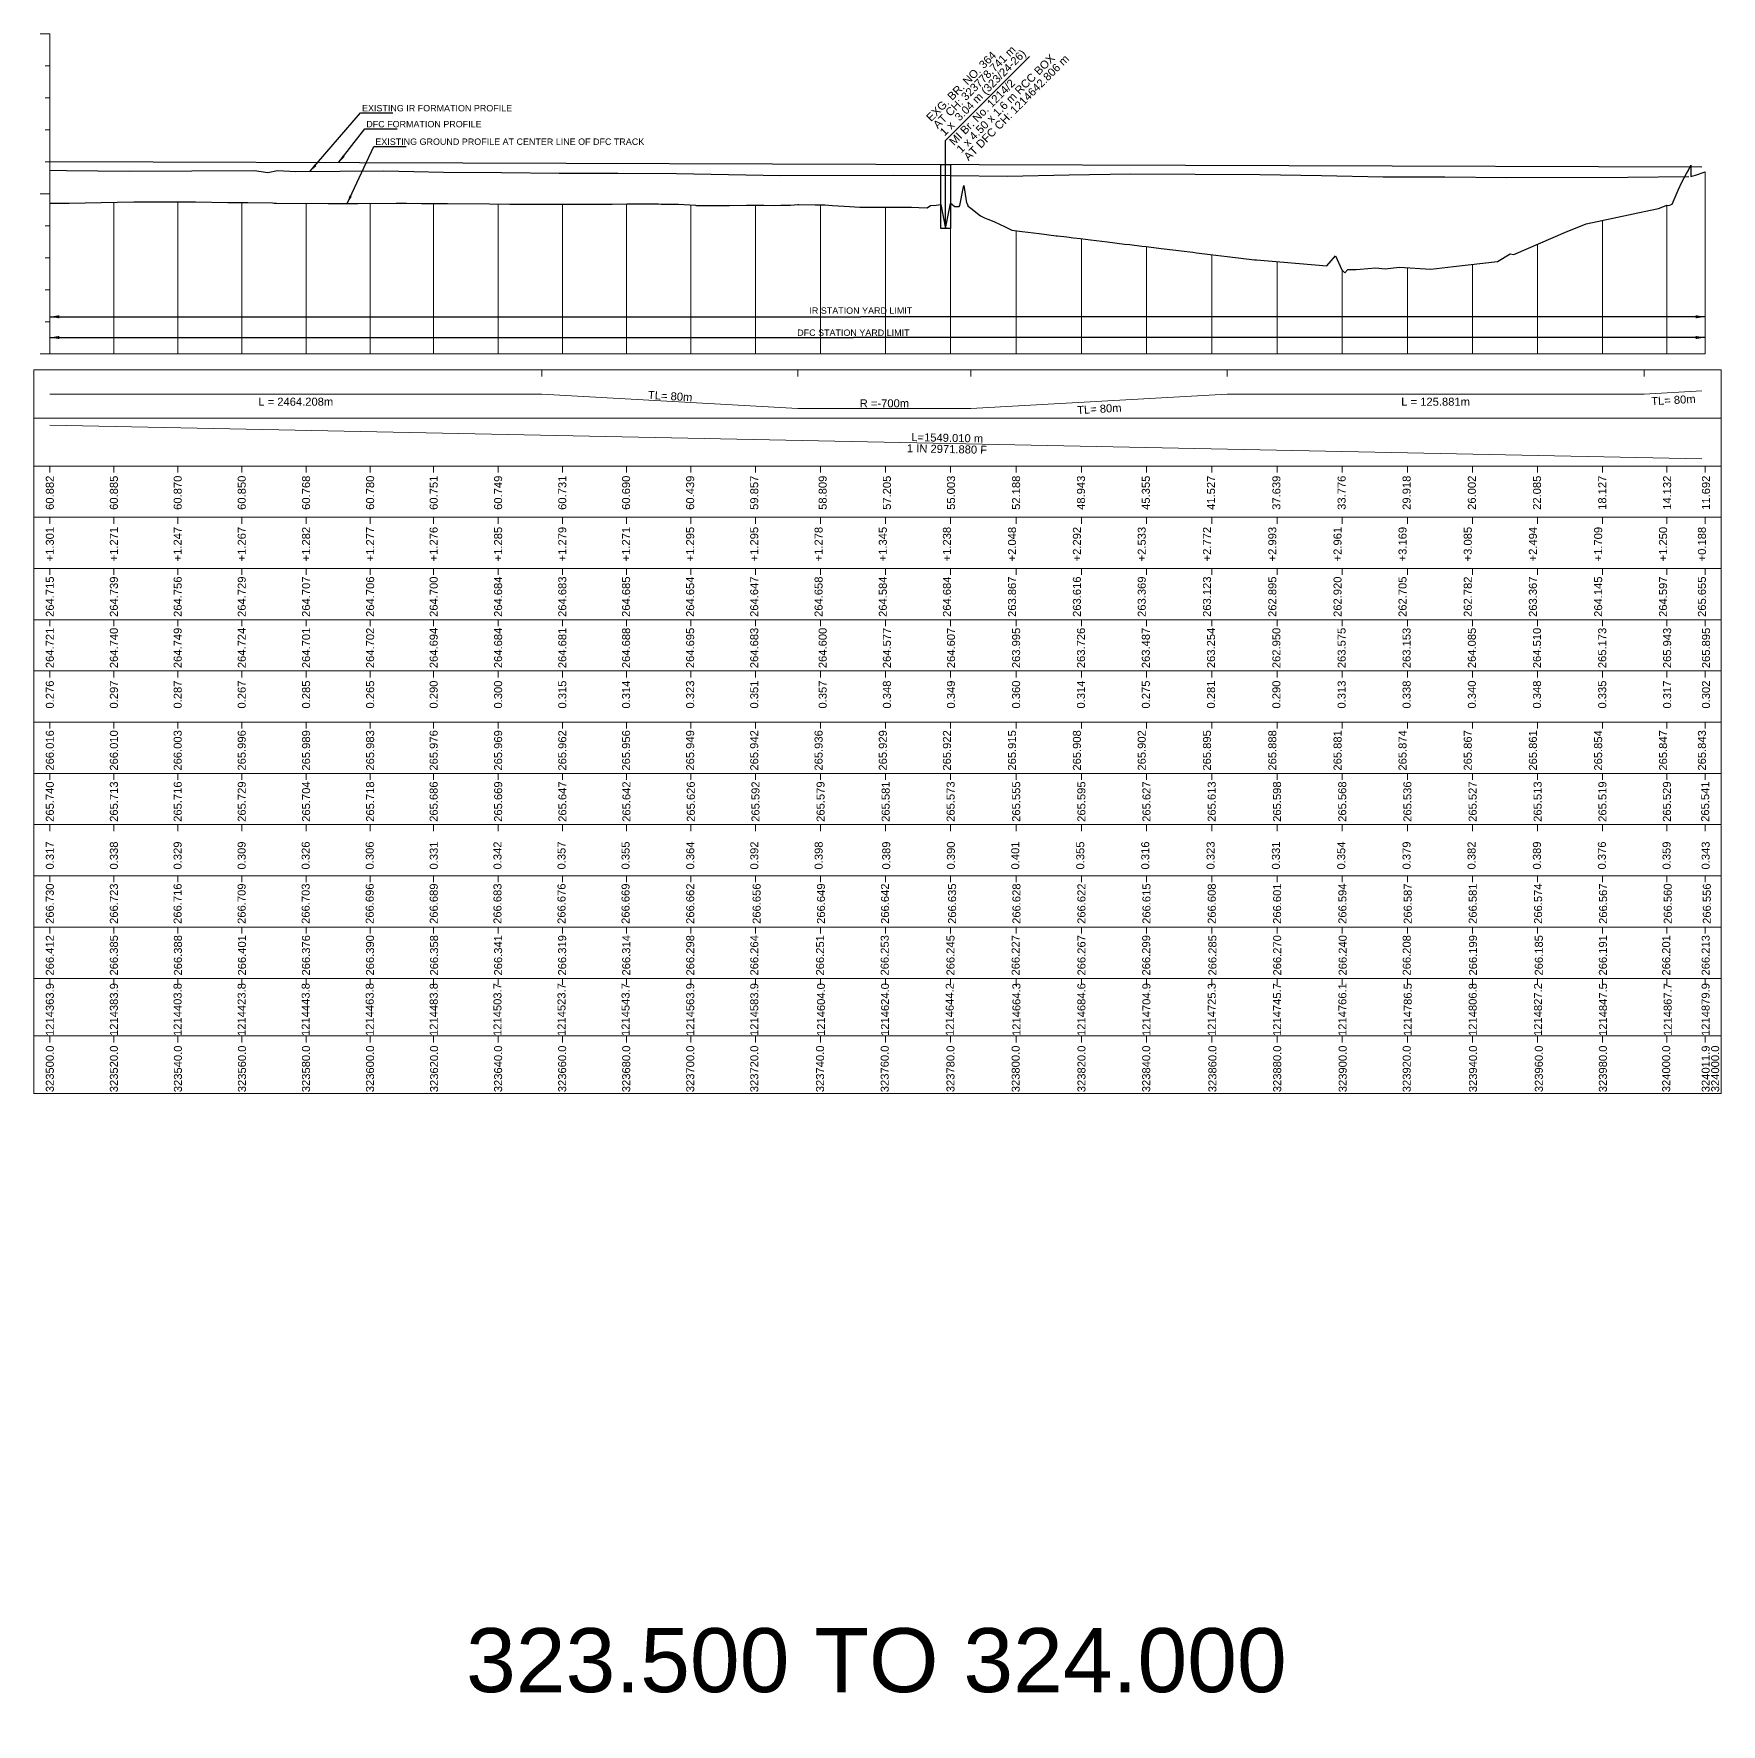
# Model space of a CAD drawing. Header units: metres. Extents: x 2905 to 23505, y -2719 to -1879.
# Drawn here: x 8995 to 9522, y -2428 to -1900 of the extents above; entities that cross this region are included whole.
import ezdxf
from ezdxf.enums import TextEntityAlignment as Align

# ---------------------------------------------------------------- set-up
doc = ezdxf.new("R2010")
doc.units = ezdxf.units.M
doc.header["$MEASUREMENT"] = 0
for name, color, linetype, lineweight in [('LS BRIDGE INDICATION', 10, 'Continuous', 30), ('LS CUT FILL', 10, 'Continuous', 0), ('LS DATUM X', 7, 'Continuous', 0), ('LS DATUM Y', 7, 'Continuous', 0), ('LS EXG GL', 7, 'Continuous', 0), ('LS EXG IR CH', 7, 'Continuous', 0), ('LS EXG RL', 7, 'Continuous', 0), ('LS EXG. FL', 7, 'Continuous', 0), ('LS EXG. GL AT PRO. TOE', 7, 'Continuous', 0), ('LS FRAME', 7, 'Continuous', 0), ('LS HORIZONTAL ALIGNMENT', 10, 'Continuous', 0), ('LS PFL-EFL', 10, 'Continuous', 0), ('LS PRL-ERL', 10, 'Continuous', 0), ('LS PRO FL', 10, 'Continuous', 0), ('LS PRO. DFCC CH', 10, 'Continuous', 0), ('LS PRO. RL', 10, 'Continuous', 0), ('LS PROFILE EXG FL', 7, 'Continuous', 25), ('LS PROFILE EXG GL', 7, 'Continuous', 30), ('LS PROFILE PRO FL', 1, 'Continuous', 30), ('LS TICKS', 7, 'Continuous', 0), ('LS TRACK CENTER', 10, 'Continuous', 0), ('LS VERTICAL ALIGNMENT', 10, 'Continuous', 0), ('Profile Grid', 7, 'Continuous', 0)]:
    doc.layers.add(name, color=color, linetype=linetype, lineweight=lineweight)
for name, color, linetype in [("LS BRIDGE'S", 7, 'Continuous'), ('ref text', 3, 'Continuous'), ('STATION YARD LIMIT IN LS', 7, 'Continuous')]:
    doc.layers.add(name, color=color, linetype=linetype)
doc.styles.get("Standard").update_dxf_attribs({"font": 'arial.ttf'})
doc.styles.add('Style-Arial', font='arial.ttf')
doc.dimstyles.get("Standard").update_dxf_attribs({"dimtxt": 5, "dimasz": 0.18, "dimexe": 0.18, "dimexo": 0.0625, "dimgap": 0.09, "dimtad": 0, "dimtih": 1, "dimtoh": 1, "dimdec": 4, "dimzin": 0, "dimdsep": 46, "dimtxsty": 'Standard', "dimcen": 0.09, "dimadec": 0, "dimazin": 0, "dimtfac": 1, "dimtdec": 4, "dimtofl": 0, "dimtmove": 0, "dimatfit": 3, "dimfxl": 1, "dimtolj": 1, "dimtzin": 0, "dimarcsym": 0})

msp = doc.modelspace()

# ---------------------------------------------------------------- linework, layer by layer
at = {"layer": 'LS BRIDGE INDICATION'}
msp.add_lwpolyline([(9278.24, -1940.77), (9281.29, -1940.78), (9281.29, -1960.82), (9278.24, -1960.82)], close=True, dxfattribs=at)
at = {"layer": "LS BRIDGE'S"}
msp.add_lwpolyline([(9279.76, -1960.82), (9279.76, -1933.29), (9305.97, -1907.08)], dxfattribs=at)
at = {"layer": 'LS DATUM X', "color": 7, "linetype": 'Continuous', "lineweight": 0}
msp.add_line((9000, -2000), (9516.96, -2000), dxfattribs=at)
at = {"layer": 'LS DATUM Y', "color": 7, "linetype": 'Continuous', "lineweight": 0}
for p, q in [((8997, -1900), (9000, -1900)), ((8997, -1900), (9000, -1900)), ((9000, -2000), (9000, -1900)), ((8998.5, -1910), (9000, -1910)), ((8998.5, -1920), (9000, -1920)), ((8998.5, -1930), (9000, -1930)), ((8998.5, -1940), (9000, -1940)), ((8997, -1950), (9000, -1950)), ((8998.5, -1960), (9000, -1960)), ((8998.5, -1970), (9000, -1970)), ((8998.5, -1980), (9000, -1980)), ((8998.5, -1990), (9000, -1990)), ((8997, -2000), (9000, -2000))]:
    msp.add_line(p, q, dxfattribs=at)
at = {"layer": 'LS FRAME', "color": 7, "linetype": 'Continuous', "lineweight": 0, "flags": 128}
for points in [[(8995, -2020), (9521.96, -2020), (9521.96, -2005), (8995, -2005), (8995, -2020)], [(8995, -2035), (9521.96, -2035), (9521.96, -2020), (8995, -2020), (8995, -2035)], [(8995, -2051), (9521.96, -2051), (9521.96, -2035), (8995, -2035), (8995, -2051)], [(8995, -2067), (9521.96, -2067), (9521.96, -2051), (8995, -2051), (8995, -2067)], [(8995, -2083), (9521.96, -2083), (9521.96, -2067), (8995, -2067), (8995, -2083)], [(8995, -2099), (9521.96, -2099), (9521.96, -2083), (8995, -2083), (8995, -2099)], [(8995, -2115), (9521.96, -2115), (9521.96, -2099), (8995, -2099), (8995, -2115)], [(8995, -2131), (9521.96, -2131), (9521.96, -2115), (8995, -2115), (8995, -2131)], [(8995, -2147), (9521.96, -2147), (9521.96, -2131), (8995, -2131), (8995, -2147)], [(8995, -2163), (9521.96, -2163), (9521.96, -2147), (8995, -2147), (8995, -2163)], [(8995, -2179), (9521.96, -2179), (9521.96, -2163), (8995, -2163), (8995, -2179)], [(8995, -2195), (9521.96, -2195), (9521.96, -2179), (8995, -2179), (8995, -2195)], [(8995, -2213), (9521.96, -2213), (9521.96, -2195), (8995, -2195), (8995, -2213)], [(8995, -2231), (9521.96, -2231), (9521.96, -2213), (8995, -2213), (8995, -2231)]]:
    msp.add_lwpolyline(points, close=True, dxfattribs=at)
at = {"layer": 'LS HORIZONTAL ALIGNMENT', "lineweight": 0, "flags": 128}
msp.add_lwpolyline([(9000, -2012.5), (9153.62, -2012.5), (9153.62, -2012.5), (9233.62, -2017), (9233.62, -2017), (9287.65, -2017), (9287.65, -2017), (9367.65, -2012.5), (9367.65, -2012.5), (9497.89, -2012.5), (9497.89, -2012.5), (9515.94, -2011.48)], dxfattribs=at)
at = {"layer": 'LS PROFILE EXG FL'}
msp.add_lwpolyline([(9000, -1942.6), (9005.16, -1942.66), (9024.76, -1942.94), (9044.36, -1942.82), (9063.96, -1942.69), (9068.06, -1943.36), (9071.13, -1942.66), (9076.82, -1942.98), (9090.57, -1942.89), (9104.32, -1942.8), (9113.65, -1943), (9122.97, -1943.21), (9141.02, -1943.32), (9159.07, -1943.53), (9177.41, -1943.57), (9195.76, -1943.67), (9228.21, -1944.23), (9263.46, -1944.19), (9281.26, -1944.28), (9299.06, -1944.47), (9318.29, -1944.09), (9337.53, -1943.72), (9377.83, -1943.99), (9397.1, -1944.27), (9416.38, -1944.63), (9435.62, -1944.69), (9454.87, -1944.89), (9492.85, -1944.78), (9511.89, -1944.59)], dxfattribs=at)
at = {"layer": 'LS PROFILE EXG GL', "flags": 128}
msp.add_lwpolyline([(9000, -1952.85), (9006.08, -1952.89), (9016.06, -1952.7), (9026.22, -1952.47), (9037.66, -1952.46), (9039.36, -1952.43), (9040.9, -1952.44), (9045.53, -1952.51), (9055.57, -1952.65), (9061.81, -1952.73), (9069.5, -1952.84), (9070.06, -1952.85), (9070.8, -1952.86), (9086.92, -1952.98), (9096.23, -1952.95), (9108.2, -1952.91), (9109.46, -1952.9), (9111.34, -1952.92), (9116.05, -1952.97), (9121.09, -1953.02), (9124.15, -1953.04), (9137.31, -1953.15), (9143.63, -1953.17), (9153.62, -1953.18), (9156.63, -1953.18), (9158.47, -1953.17), (9158.96, -1953.17), (9159.06, -1953.17), (9164.29, -1953.18), (9168.94, -1953.18), (9169.62, -1953.17), (9170.91, -1953.16), (9174.96, -1953.17), (9175.67, -1953.17), (9180.29, -1953.15), (9184.48, -1953.13), (9185.62, -1953.13), (9190.08, -1953.15), (9190.96, -1953.16), (9195.08, -1953.17), (9196.29, -1953.24), (9201.62, -1953.56), (9202, -1953.58), (9203.24, -1953.64), (9203.99, -1953.65), (9206.96, -1953.67), (9207.38, -1953.67), (9212.29, -1953.6), (9217.62, -1953.52), (9218.3, -1953.51), (9222.96, -1953.55), (9226.41, -1953.58), (9228.29, -1953.57), (9231.29, -1953.57), (9233.62, -1953.36), (9233.96, -1953.33), (9239.03, -1953.4), (9242, -1953.45), (9244.43, -1953.6), (9249.83, -1953.94), (9252.97, -1954.14), (9255.23, -1954.15), (9259.71, -1954.16), (9260.64, -1954.16), (9260.64, -1954.16), (9266.04, -1954.15), (9269.14, -1954.15), (9271.44, -1954.23), (9273.97, -1954.32), (9275.06, -1953.66), (9276.85, -1953.49), (9278.24, -1953.35), (9279.76, -1960.82), (9281.29, -1953.05), (9281.59, -1953.02), (9281.69, -1953.23), (9282.25, -1953.63), (9282.62, -1953.91), (9283.99, -1953.94), (9284.17, -1953.61), (9285.26, -1948.3), (9285.44, -1947.42), (9286.28, -1952.8), (9286.44, -1953.05), (9286.79, -1953.93), (9286.81, -1953.81), (9287.65, -1954.48), (9290.61, -1956.86), (9291.9, -1957.47), (9292.98, -1957.91), (9294.78, -1958.64), (9298.32, -1960.32), (9300.41, -1961.32), (9303.65, -1961.72), (9305.4, -1961.94), (9308.98, -1962.39), (9314.32, -1963.05), (9314.66, -1963.09), (9317.58, -1963.45), (9319.65, -1963.71), (9321.87, -1963.98), (9324.98, -1964.36), (9330.32, -1965.01), (9335.65, -1965.66), (9337.24, -1965.85), (9340.98, -1966.31), (9342.38, -1966.48), (9346.32, -1966.96), (9347.05, -1967.05), (9351.65, -1967.6), (9353.36, -1967.81), (9356.98, -1968.24), (9358.14, -1968.38), (9362.32, -1968.89), (9367.65, -1969.53), (9376.25, -1970.56), (9376.85, -1970.63), (9376.89, -1970.64), (9398.8, -1972.47), (9401.49, -1969.36), (9403.48, -1973.74), (9404.43, -1974.63), (9405.36, -1973.66), (9407.97, -1973.57), (9409.21, -1973.46), (9414.03, -1973.04), (9417.05, -1973.43), (9421.43, -1972.89), (9431.32, -1973.54), (9438.35, -1972.68), (9452.11, -1971.14), (9456.11, -1968.69), (9457.19, -1968.9), (9473.29, -1961.95), (9479.84, -1959.33), (9497.89, -1955.53), (9502.35, -1954.59), (9503.22, -1954.25), (9505.01, -1953.57), (9505.64, -1953.6), (9506.63, -1953.17), (9508.55, -1948.83), (9509.66, -1946.35), (9511.1, -1943.59), (9511.66, -1942.78), (9512.44, -1941.05), (9512.5, -1944.55), (9513.89, -1944.11), (9516.96, -1943.13)], dxfattribs=at)
at = {"layer": 'LS PROFILE PRO FL'}
msp.add_lwpolyline([(9000, -1939.84), (9515.94, -1941.57)], dxfattribs=at)
at = {"layer": 'LS TICKS', "color": 7, "linetype": 'Continuous', "lineweight": 0, "flags": 128}
for points in [[(9153.62, -2007), (9153.62, -2005)], [(9233.62, -2007), (9233.62, -2005)], [(9287.65, -2007), (9287.65, -2005)], [(9367.65, -2007), (9367.65, -2005)], [(9497.89, -2007), (9497.89, -2005)], [(9000, -2037), (9000, -2035)], [(9020, -2037), (9020, -2035)], [(9039.93, -2037), (9039.93, -2035)], [(9059.93, -2037), (9059.93, -2035)], [(9080.03, -2037), (9080.03, -2035)], [(9100.03, -2037), (9100.03, -2035)], [(9119.87, -2037), (9119.87, -2035)], [(9140.01, -2037), (9140.01, -2035)], [(9160.07, -2037), (9160.07, -2035)], [(9180.06, -2037), (9180.06, -2035)], [(9200.18, -2037), (9200.18, -2035)], [(9220.37, -2037), (9220.37, -2035)], [(9240.7, -2037), (9240.7, -2035)], [(9261.02, -2037), (9261.02, -2035)], [(9281.31, -2037), (9281.31, -2035)], [(9301.79, -2037), (9301.79, -2035)], [(9322.15, -2037), (9322.15, -2035)], [(9342.48, -2037), (9342.48, -2035)], [(9362.85, -2037), (9362.85, -2035)], [(9383.25, -2037), (9383.25, -2035)], [(9403.62, -2037), (9403.62, -2035)], [(9423.96, -2037), (9423.96, -2035)], [(9444.33, -2037), (9444.33, -2035)], [(9464.63, -2037), (9464.63, -2035)], [(9484.87, -2037), (9484.87, -2035)], [(9505, -2037), (9505, -2035)], [(9516.96, -2037), (9516.96, -2035)], [(9000, -2053), (9000, -2051)], [(9020, -2053), (9020, -2051)], [(9039.93, -2053), (9039.93, -2051)], [(9059.93, -2053), (9059.93, -2051)], [(9080.03, -2053), (9080.03, -2051)], [(9100.03, -2053), (9100.03, -2051)], [(9119.87, -2053), (9119.87, -2051)], [(9140.01, -2053), (9140.01, -2051)], [(9160.07, -2053), (9160.07, -2051)], [(9180.06, -2053), (9180.06, -2051)], [(9200.18, -2053), (9200.18, -2051)], [(9220.37, -2053), (9220.37, -2051)], [(9240.7, -2053), (9240.7, -2051)], [(9261.02, -2053), (9261.02, -2051)], [(9281.31, -2053), (9281.31, -2051)], [(9301.79, -2053), (9301.79, -2051)], [(9322.15, -2053), (9322.15, -2051)], [(9342.48, -2053), (9342.48, -2051)], [(9362.85, -2053), (9362.85, -2051)], [(9383.25, -2053), (9383.25, -2051)], [(9403.62, -2053), (9403.62, -2051)], [(9423.96, -2053), (9423.96, -2051)], [(9444.33, -2053), (9444.33, -2051)], [(9464.63, -2053), (9464.63, -2051)], [(9484.87, -2053), (9484.87, -2051)], [(9505, -2053), (9505, -2051)], [(9516.96, -2053), (9516.96, -2051)], [(9000, -2069), (9000, -2067)], [(9020, -2069), (9020, -2067)], [(9039.93, -2069), (9039.93, -2067)], [(9059.93, -2069), (9059.93, -2067)], [(9080.03, -2069), (9080.03, -2067)], [(9100.03, -2069), (9100.03, -2067)], [(9119.87, -2069), (9119.87, -2067)], [(9140.01, -2069), (9140.01, -2067)], [(9160.07, -2069), (9160.07, -2067)], [(9180.06, -2069), (9180.06, -2067)], [(9200.18, -2069), (9200.18, -2067)], [(9220.37, -2069), (9220.37, -2067)], [(9240.7, -2069), (9240.7, -2067)], [(9261.02, -2069), (9261.02, -2067)], [(9281.31, -2069), (9281.31, -2067)], [(9301.79, -2069), (9301.79, -2067)], [(9322.15, -2069), (9322.15, -2067)], [(9342.48, -2069), (9342.48, -2067)], [(9362.85, -2069), (9362.85, -2067)], [(9383.25, -2069), (9383.25, -2067)], [(9403.62, -2069), (9403.62, -2067)], [(9423.96, -2069), (9423.96, -2067)], [(9444.33, -2069), (9444.33, -2067)], [(9464.63, -2069), (9464.63, -2067)], [(9484.87, -2069), (9484.87, -2067)], [(9505, -2069), (9505, -2067)], [(9516.96, -2069), (9516.96, -2067)], [(9000, -2085), (9000, -2083)], [(9020, -2085), (9020, -2083)], [(9039.93, -2085), (9039.93, -2083)], [(9059.93, -2085), (9059.93, -2083)], [(9080.03, -2085), (9080.03, -2083)], [(9100.03, -2085), (9100.03, -2083)], [(9119.87, -2085), (9119.87, -2083)], [(9140.01, -2085), (9140.01, -2083)], [(9160.07, -2085), (9160.07, -2083)], [(9180.06, -2085), (9180.06, -2083)], [(9200.18, -2085), (9200.18, -2083)], [(9220.37, -2085), (9220.37, -2083)], [(9240.7, -2085), (9240.7, -2083)], [(9261.02, -2085), (9261.02, -2083)], [(9281.31, -2085), (9281.31, -2083)], [(9301.79, -2085), (9301.79, -2083)], [(9322.15, -2085), (9322.15, -2083)], [(9342.48, -2085), (9342.48, -2083)], [(9362.85, -2085), (9362.85, -2083)], [(9383.25, -2085), (9383.25, -2083)], [(9403.62, -2085), (9403.62, -2083)], [(9423.96, -2085), (9423.96, -2083)], [(9444.33, -2085), (9444.33, -2083)], [(9464.63, -2085), (9464.63, -2083)], [(9484.87, -2085), (9484.87, -2083)], [(9505, -2085), (9505, -2083)], [(9516.96, -2085), (9516.96, -2083)], [(9000, -2101), (9000, -2099)], [(9020, -2101), (9020, -2099)], [(9039.93, -2101), (9039.93, -2099)], [(9059.93, -2101), (9059.93, -2099)], [(9080.03, -2101), (9080.03, -2099)], [(9100.03, -2101), (9100.03, -2099)], [(9119.87, -2101), (9119.87, -2099)], [(9140.01, -2101), (9140.01, -2099)], [(9160.07, -2101), (9160.07, -2099)], [(9180.06, -2101), (9180.06, -2099)], [(9200.18, -2101), (9200.18, -2099)], [(9220.37, -2101), (9220.37, -2099)], [(9240.7, -2101), (9240.7, -2099)], [(9261.02, -2101), (9261.02, -2099)], [(9281.31, -2101), (9281.31, -2099)], [(9301.79, -2101), (9301.79, -2099)], [(9322.15, -2101), (9322.15, -2099)], [(9342.48, -2101), (9342.48, -2099)], [(9362.85, -2101), (9362.85, -2099)], [(9383.25, -2101), (9383.25, -2099)], [(9403.62, -2101), (9403.62, -2099)], [(9423.96, -2101), (9423.96, -2099)], [(9444.33, -2101), (9444.33, -2099)], [(9464.63, -2101), (9464.63, -2099)], [(9484.87, -2101), (9484.87, -2099)], [(9505, -2101), (9505, -2099)], [(9516.96, -2101), (9516.96, -2099)], [(9000, -2117), (9000, -2115)], [(9020, -2117), (9020, -2115)], [(9039.93, -2117), (9039.93, -2115)], [(9059.93, -2117), (9059.93, -2115)], [(9080.03, -2117), (9080.03, -2115)], [(9100.03, -2117), (9100.03, -2115)], [(9119.87, -2117), (9119.87, -2115)], [(9140.01, -2117), (9140.01, -2115)], [(9160.07, -2117), (9160.07, -2115)], [(9180.06, -2117), (9180.06, -2115)], [(9200.18, -2117), (9200.18, -2115)], [(9220.37, -2117), (9220.37, -2115)], [(9240.7, -2117), (9240.7, -2115)], [(9261.02, -2117), (9261.02, -2115)], [(9281.31, -2117), (9281.31, -2115)], [(9301.79, -2117), (9301.79, -2115)], [(9322.15, -2117), (9322.15, -2115)], [(9342.48, -2117), (9342.48, -2115)], [(9362.85, -2117), (9362.85, -2115)], [(9383.25, -2117), (9383.25, -2115)], [(9403.62, -2117), (9403.62, -2115)], [(9423.96, -2117), (9423.96, -2115)], [(9444.33, -2117), (9444.33, -2115)], [(9464.63, -2117), (9464.63, -2115)], [(9484.87, -2117), (9484.87, -2115)], [(9505, -2117), (9505, -2115)], [(9516.96, -2117), (9516.96, -2115)], [(9000, -2133), (9000, -2131)], [(9020, -2133), (9020, -2131)], [(9039.93, -2133), (9039.93, -2131)], [(9059.93, -2133), (9059.93, -2131)], [(9080.03, -2133), (9080.03, -2131)], [(9100.03, -2133), (9100.03, -2131)], [(9119.87, -2133), (9119.87, -2131)], [(9140.01, -2133), (9140.01, -2131)], [(9160.07, -2133), (9160.07, -2131)], [(9180.06, -2133), (9180.06, -2131)], [(9200.18, -2133), (9200.18, -2131)], [(9220.37, -2133), (9220.37, -2131)], [(9240.7, -2133), (9240.7, -2131)], [(9261.02, -2133), (9261.02, -2131)], [(9281.31, -2133), (9281.31, -2131)], [(9301.79, -2133), (9301.79, -2131)], [(9322.15, -2133), (9322.15, -2131)], [(9342.48, -2133), (9342.48, -2131)], [(9362.85, -2133), (9362.85, -2131)], [(9383.25, -2133), (9383.25, -2131)], [(9403.62, -2133), (9403.62, -2131)], [(9423.96, -2133), (9423.96, -2131)], [(9444.33, -2133), (9444.33, -2131)], [(9464.63, -2133), (9464.63, -2131)], [(9484.87, -2133), (9484.87, -2131)], [(9505, -2133), (9505, -2131)], [(9516.96, -2133), (9516.96, -2131)], [(9000, -2149), (9000, -2147)], [(9020, -2149), (9020, -2147)], [(9039.93, -2149), (9039.93, -2147)], [(9059.93, -2149), (9059.93, -2147)], [(9080.03, -2149), (9080.03, -2147)], [(9100.03, -2149), (9100.03, -2147)], [(9119.87, -2149), (9119.87, -2147)], [(9140.01, -2149), (9140.01, -2147)], [(9160.07, -2149), (9160.07, -2147)], [(9180.06, -2149), (9180.06, -2147)], [(9200.18, -2149), (9200.18, -2147)], [(9220.37, -2149), (9220.37, -2147)], [(9240.7, -2149), (9240.7, -2147)], [(9261.02, -2149), (9261.02, -2147)], [(9281.31, -2149), (9281.31, -2147)], [(9301.79, -2149), (9301.79, -2147)], [(9322.15, -2149), (9322.15, -2147)], [(9342.48, -2149), (9342.48, -2147)], [(9362.85, -2149), (9362.85, -2147)], [(9383.25, -2149), (9383.25, -2147)], [(9403.62, -2149), (9403.62, -2147)], [(9423.96, -2149), (9423.96, -2147)], [(9444.33, -2149), (9444.33, -2147)], [(9464.63, -2149), (9464.63, -2147)], [(9484.87, -2149), (9484.87, -2147)], [(9505, -2149), (9505, -2147)], [(9516.96, -2149), (9516.96, -2147)], [(9000, -2165), (9000, -2163)], [(9020, -2165), (9020, -2163)], [(9039.93, -2165), (9039.93, -2163)], [(9059.93, -2165), (9059.93, -2163)], [(9080.03, -2165), (9080.03, -2163)], [(9100.03, -2165), (9100.03, -2163)], [(9119.87, -2165), (9119.87, -2163)], [(9140.01, -2165), (9140.01, -2163)], [(9160.07, -2165), (9160.07, -2163)], [(9180.06, -2165), (9180.06, -2163)], [(9200.18, -2165), (9200.18, -2163)], [(9220.37, -2165), (9220.37, -2163)], [(9240.7, -2165), (9240.7, -2163)], [(9261.02, -2165), (9261.02, -2163)], [(9281.31, -2165), (9281.31, -2163)], [(9301.79, -2165), (9301.79, -2163)], [(9322.15, -2165), (9322.15, -2163)], [(9342.48, -2165), (9342.48, -2163)], [(9362.85, -2165), (9362.85, -2163)], [(9383.25, -2165), (9383.25, -2163)], [(9403.62, -2165), (9403.62, -2163)], [(9423.96, -2165), (9423.96, -2163)], [(9444.33, -2165), (9444.33, -2163)], [(9464.63, -2165), (9464.63, -2163)], [(9484.87, -2165), (9484.87, -2163)], [(9505, -2165), (9505, -2163)], [(9516.96, -2165), (9516.96, -2163)], [(9000, -2181), (9000, -2179)], [(9020, -2181), (9020, -2179)], [(9039.93, -2181), (9039.93, -2179)], [(9059.93, -2181), (9059.93, -2179)], [(9080.03, -2181), (9080.03, -2179)], [(9100.03, -2181), (9100.03, -2179)], [(9119.87, -2181), (9119.87, -2179)], [(9140.01, -2181), (9140.01, -2179)], [(9160.07, -2181), (9160.07, -2179)], [(9180.06, -2181), (9180.06, -2179)], [(9200.18, -2181), (9200.18, -2179)], [(9220.37, -2181), (9220.37, -2179)], [(9240.7, -2181), (9240.7, -2179)], [(9261.02, -2181), (9261.02, -2179)], [(9281.31, -2181), (9281.31, -2179)], [(9301.79, -2181), (9301.79, -2179)], [(9322.15, -2181), (9322.15, -2179)], [(9342.48, -2181), (9342.48, -2179)], [(9362.85, -2181), (9362.85, -2179)], [(9383.25, -2181), (9383.25, -2179)], [(9403.62, -2181), (9403.62, -2179)], [(9423.96, -2181), (9423.96, -2179)], [(9444.33, -2181), (9444.33, -2179)], [(9464.63, -2181), (9464.63, -2179)], [(9484.87, -2181), (9484.87, -2179)], [(9505, -2181), (9505, -2179)], [(9516.96, -2181), (9516.96, -2179)], [(9000, -2197), (9000, -2195)], [(9020, -2197), (9020, -2195)], [(9039.93, -2197), (9039.93, -2195)], [(9059.93, -2197), (9059.93, -2195)], [(9080.03, -2197), (9080.03, -2195)], [(9100.03, -2197), (9100.03, -2195)], [(9119.87, -2197), (9119.87, -2195)], [(9140.01, -2197), (9140.01, -2195)], [(9160.07, -2197), (9160.07, -2195)], [(9180.06, -2197), (9180.06, -2195)], [(9200.18, -2197), (9200.18, -2195)], [(9220.37, -2197), (9220.37, -2195)], [(9240.7, -2197), (9240.7, -2195)], [(9261.02, -2197), (9261.02, -2195)], [(9281.31, -2197), (9281.31, -2195)], [(9301.79, -2197), (9301.79, -2195)], [(9322.15, -2197), (9322.15, -2195)], [(9342.48, -2197), (9342.48, -2195)], [(9362.85, -2197), (9362.85, -2195)], [(9383.25, -2197), (9383.25, -2195)], [(9403.62, -2197), (9403.62, -2195)], [(9423.96, -2197), (9423.96, -2195)], [(9444.33, -2197), (9444.33, -2195)], [(9464.63, -2197), (9464.63, -2195)], [(9484.87, -2197), (9484.87, -2195)], [(9505, -2197), (9505, -2195)], [(9516.96, -2197), (9516.96, -2195)], [(9000, -2215), (9000, -2213)], [(9020, -2215), (9020, -2213)], [(9039.93, -2215), (9039.93, -2213)], [(9059.93, -2215), (9059.93, -2213)], [(9080.03, -2215), (9080.03, -2213)], [(9100.03, -2215), (9100.03, -2213)], [(9119.87, -2215), (9119.87, -2213)], [(9140.01, -2215), (9140.01, -2213)], [(9160.07, -2215), (9160.07, -2213)], [(9180.06, -2215), (9180.06, -2213)], [(9200.18, -2215), (9200.18, -2213)], [(9220.37, -2215), (9220.37, -2213)], [(9240.7, -2215), (9240.7, -2213)], [(9261.02, -2215), (9261.02, -2213)], [(9281.31, -2215), (9281.31, -2213)], [(9301.79, -2215), (9301.79, -2213)], [(9322.15, -2215), (9322.15, -2213)], [(9342.48, -2215), (9342.48, -2213)], [(9362.85, -2215), (9362.85, -2213)], [(9383.25, -2215), (9383.25, -2213)], [(9403.62, -2215), (9403.62, -2213)], [(9423.96, -2215), (9423.96, -2213)], [(9444.33, -2215), (9444.33, -2213)], [(9464.63, -2215), (9464.63, -2213)], [(9484.87, -2215), (9484.87, -2213)], [(9505, -2215), (9505, -2213)], [(9516.96, -2215), (9516.96, -2213)]]:
    msp.add_lwpolyline(points, dxfattribs=at)
at = {"layer": 'LS VERTICAL ALIGNMENT', "linetype": 'Continuous', "lineweight": 0, "flags": 128}
msp.add_lwpolyline([(9000, -2022.25), (9515.94, -2032.75)], dxfattribs=at)
at = {"layer": 'Profile Grid', "linetype": 'Continuous', "lineweight": 0, "flags": 128}
for points in [[(9516.96, -2000), (9516.96, -1943.13)], [(9000, -2000), (9000, -1952.85)], [(9020, -2000), (9020, -1952.61)], [(9039.93, -2000), (9039.93, -1952.44)], [(9059.93, -2000), (9059.93, -1952.71)], [(9080.03, -2000), (9080.03, -1952.93)], [(9100.03, -2000), (9100.03, -1952.94)], [(9119.87, -2000), (9119.87, -1953)], [(9140.01, -2000), (9140.01, -1953.16)], [(9160.07, -2000), (9160.07, -1953.17)], [(9180.06, -2000), (9180.06, -1953.15)], [(9281.31, -2000), (9281.31, -1953.05)], [(9200.18, -2000), (9200.18, -1953.47)], [(9220.37, -2000), (9220.37, -1953.53)], [(9240.7, -2000), (9240.7, -1953.43)], [(9261.02, -2000), (9261.02, -1954.16)], [(9484.87, -2000), (9484.87, -1958.27)], [(9505, -2000), (9505, -1953.57)], [(9301.79, -2000), (9301.79, -1961.49)], [(9322.15, -2000), (9322.15, -1964.01)], [(9342.48, -2000), (9342.48, -1966.49)], [(9362.85, -2000), (9362.85, -1968.95)], [(9464.63, -2000), (9464.63, -1965.69)], [(9383.25, -2000), (9383.25, -1971.17)], [(9403.62, -2000), (9403.62, -1973.87)], [(9423.96, -2000), (9423.96, -1973.05)], [(9444.33, -2000), (9444.33, -1972.01)]]:
    msp.add_lwpolyline(points, dxfattribs=at)

# ---------------------------------------------------------------- texts
at = {"layer": "LS BRIDGE'S"}
for s, p in [('EXG. BR. NO. 364 ', (9275.23, -1927.6)), ('AT CH: 323778.741 m', (9277.34, -1929.85)), ('1 x  3.04 m (323/24-26)', (9279.44, -1932.11))]:
    msp.add_text(s, height=2.5, rotation=45.1034, dxfattribs=at).set_placement(p)
at = {"layer": "LS BRIDGE'S", "color": 10}
for s, p in [('1 x 4.50 x 1.6 m RCC BOX', (9284.65, -1937.43)), ('AT DFC CH: 1214642.806 m', (9286.92, -1939.8)), ('MI Br. No. 1214/2', (9282.38, -1935.06))]:
    msp.add_text(s, height=2.5, rotation=45.1034, dxfattribs=at).set_placement(p)
at = {"layer": 'LS CUT FILL', "color": 1, "lineweight": 0, "style": 'Style-Arial'}
for s, p in [('+1.301', (9000, -2054)), ('+1.271', (9020, -2054)), ('+1.247', (9039.93, -2054)), ('+1.267', (9059.93, -2054)), ('+1.282', (9080.03, -2054)), ('+1.277', (9100.03, -2054)), ('+1.276', (9119.87, -2054)), ('+1.285', (9140, -2054)), ('+1.279', (9160.04, -2054)), ('+1.271', (9179.96, -2054)), ('+1.295', (9199.97, -2054)), ('+1.295', (9219.98, -2054)), ('+1.278', (9240.08, -2054)), ('+1.345', (9260.14, -2054)), ('+1.238', (9280.16, -2054)), ('+2.048', (9300.49, -2054)), ('+2.292', (9320.75, -2054)), ('+2.533', (9341, -2054)), ('+2.772', (9361.37, -2054)), ('+2.993', (9381.78, -2054)), ('+2.961', (9402.15, -2054)), ('+3.169', (9422.44, -2054)), ('+3.085', (9442.82, -2054)), ('+2.494', (9463.15, -2054)), ('+1.709', (9483.54, -2054)), ('+1.250', (9503.81, -2054)), ('+0.188', (9515.94, -2054))]:
    msp.add_text(s, height=2.5, rotation=90, dxfattribs=at).set_placement(p, align=Align.MIDDLE_RIGHT)
at = {"layer": 'LS EXG GL', "lineweight": 0, "style": 'Style-Arial'}
for s, p in [('264.715', (9000, -2069.5)), ('264.739', (9020, -2069.5)), ('264.756', (9039.93, -2069.5)), ('264.729', (9059.93, -2069.5)), ('264.707', (9080.03, -2069.5)), ('264.706', (9100.03, -2069.5)), ('264.700', (9119.87, -2069.5)), ('264.684', (9140, -2069.5)), ('264.683', (9160.04, -2069.5)), ('264.685', (9179.96, -2069.5)), ('264.654', (9199.97, -2069.5)), ('264.647', (9219.98, -2069.5)), ('264.658', (9240.08, -2069.5)), ('264.584', (9260.14, -2069.5)), ('264.684', (9280.16, -2069.5)), ('263.867', (9300.49, -2069.5)), ('263.616', (9320.75, -2069.5)), ('263.369', (9341, -2069.5)), ('263.123', (9361.37, -2069.5)), ('262.895', (9381.78, -2069.5)), ('262.920', (9402.15, -2069.5)), ('262.705', (9422.44, -2069.5)), ('262.782', (9442.82, -2069.5)), ('263.367', (9463.15, -2069.5)), ('264.145', (9483.54, -2069.5)), ('264.597', (9503.81, -2069.5)), ('265.655', (9515.94, -2069.5))]:
    msp.add_text(s, height=2.5, rotation=90, dxfattribs=at).set_placement(p, align=Align.MIDDLE_RIGHT)
at = {"layer": 'LS EXG IR CH', "style": 'Style-Arial'}
for s, p in [('323500.0', (9000, -2216)), ('323520.0', (9020, -2216)), ('323540.0', (9040, -2216)), ('323560.0', (9060, -2216)), ('323580.0', (9080, -2216)), ('323600.0', (9100, -2216)), ('323620.0', (9120, -2216)), ('323640.0', (9140, -2216)), ('323660.0', (9160, -2216)), ('323680.0', (9180, -2216)), ('323700.0', (9200, -2216)), ('323720.0', (9220, -2216)), ('323740.0', (9240.54, -2216)), ('323760.0', (9260.73, -2216)), ('323780.0', (9281.27, -2216)), ('323800.0', (9301.63, -2216)), ('323820.0', (9322.18, -2216)), ('323840.0', (9342.39, -2216)), ('323860.0', (9363.07, -2216)), ('323880.0', (9383.3, -2216)), ('323900.0', (9403.75, -2216)), ('323920.0', (9423.75, -2216)), ('323940.0', (9444.44, -2216)), ('323960.0', (9465.01, -2216)), ('323980.0', (9485.01, -2216)), ('324000.0', (9504.78, -2216)), ('324011.9', (9517.12, -2216)), ('324000.0', (9520.08, -2216))]:
    msp.add_text(s, height=2.5, rotation=90, dxfattribs=at).set_placement(p, align=Align.MIDDLE_RIGHT)
at = {"layer": 'LS EXG RL', "style": 'Style-Arial'}
for s, p in [('266.412', (9000, -2181.5)), ('266.385', (9020, -2181.5)), ('266.388', (9040, -2181.5)), ('266.401', (9060, -2181.5)), ('266.376', (9080, -2181.5)), ('266.390', (9100, -2181.5)), ('266.358', (9120, -2181.5)), ('266.341', (9140, -2181.5)), ('266.319', (9160, -2181.5)), ('266.314', (9180, -2181.5)), ('266.298', (9200, -2181.5)), ('266.264', (9220, -2181.5)), ('266.251', (9240.54, -2181.5)), ('266.253', (9260.73, -2181.5)), ('266.245', (9281.27, -2181.5)), ('266.227', (9301.63, -2181.5)), ('266.267', (9322.18, -2181.5)), ('266.299', (9342.39, -2181.5)), ('266.285', (9363.07, -2181.5)), ('266.270', (9383.3, -2181.5)), ('266.240', (9403.75, -2181.5)), ('266.208', (9423.75, -2181.5)), ('266.199', (9444.44, -2181.5)), ('266.185', (9465.01, -2181.5)), ('266.191', (9485.01, -2181.5)), ('266.201', (9504.78, -2181.5)), ('266.213', (9517.12, -2181.5))]:
    msp.add_text(s, height=2.5, rotation=90, dxfattribs=at).set_placement(p, align=Align.MIDDLE_RIGHT)
at = {"layer": 'LS EXG. FL'}
for s, p in [('265.740', (9000, -2133.5)), ('265.713', (9020, -2133.5)), ('265.716', (9039.93, -2133.5)), ('265.729', (9059.93, -2133.5)), ('265.704', (9080.03, -2133.5)), ('265.718', (9100.03, -2133.5)), ('265.686', (9119.87, -2133.5)), ('265.669', (9140.01, -2133.5)), ('265.647', (9160.07, -2133.5)), ('265.642', (9180.06, -2133.5)), ('265.626', (9200.18, -2133.5)), ('265.592', (9220.37, -2133.5)), ('265.579', (9240.7, -2133.5)), ('265.581', (9261.02, -2133.5)), ('265.573', (9281.31, -2133.5)), ('265.555', (9301.79, -2133.5)), ('265.595', (9322.15, -2133.5)), ('265.627', (9342.48, -2133.5)), ('265.613', (9362.85, -2133.5)), ('265.598', (9383.25, -2133.5)), ('265.568', (9403.62, -2133.5)), ('265.536', (9423.96, -2133.5)), ('265.527', (9444.33, -2133.5)), ('265.513', (9464.63, -2133.5)), ('265.519', (9484.87, -2133.5)), ('265.529', (9505, -2133.5)), ('265.541', (9516.96, -2133.5))]:
    msp.add_text(s, height=2.5, rotation=90, dxfattribs=at).set_placement(p, align=Align.MIDDLE_RIGHT)
at = {"layer": 'LS EXG. GL AT PRO. TOE'}
for s, p in [('264.721', (9000, -2085.5)), ('264.740', (9020, -2085.5)), ('264.749', (9039.93, -2085.5)), ('264.724', (9059.93, -2085.5)), ('264.701', (9080.03, -2085.5)), ('264.702', (9100.03, -2085.5)), ('264.694', (9119.87, -2085.5)), ('264.684', (9140, -2085.5)), ('264.681', (9160.04, -2085.5)), ('264.688', (9179.96, -2085.5)), ('264.695', (9199.97, -2085.5)), ('264.683', (9219.98, -2085.5)), ('264.600', (9241.35, -2085.5)), ('264.577', (9261.41, -2085.5)), ('264.607', (9281.43, -2085.5)), ('263.995', (9301.76, -2085.5)), ('263.726', (9322.02, -2085.5)), ('263.487', (9342.28, -2085.5)), ('263.254', (9362.64, -2085.5)), ('262.950', (9383.05, -2085.5)), ('263.575', (9403.42, -2085.5)), ('263.153', (9423.71, -2085.5)), ('264.085', (9444.09, -2085.5)), ('264.510', (9464.43, -2085.5)), ('265.173', (9484.81, -2085.5)), ('265.943', (9505.08, -2085.5)), ('265.895', (9517.21, -2085.5))]:
    msp.add_text(s, height=2.5, rotation=90, dxfattribs=at).set_placement(p, align=Align.MIDDLE_RIGHT)
at = {"layer": 'LS HORIZONTAL ALIGNMENT', "lineweight": 0, "char_height": 2.5, "attachment_point": 5, "line_spacing_factor": 0.6, "style": 'Style-Arial'}
for s, insert in [('L = 2464.208m', (9076.81, -2014.92)), ('R =-700m', (9260.64, -2015.42)), ('L = 125.881m', (9432.77, -2014.92))]:
    msp.add_mtext(s, dxfattribs=dict(at, insert=insert))
for insert, rotation in [((9193.73, -2013.17), 356.7805), ((9327.76, -2017.16), 3.2195), ((9507.03, -2014.4), 3.2364)]:
    msp.add_mtext('TL= 80m', dxfattribs=dict(at, insert=insert, rotation=rotation))
at = {"layer": 'LS PFL-EFL'}
for s, p in [('0.276', (9000, -2102)), ('0.297', (9020, -2102)), ('0.287', (9039.93, -2102)), ('0.267', (9059.93, -2102)), ('0.285', (9080.03, -2102)), ('0.265', (9100.03, -2102)), ('0.290', (9119.87, -2102)), ('0.300', (9140, -2102)), ('0.315', (9160.04, -2102)), ('0.314', (9179.96, -2102)), ('0.323', (9199.97, -2102)), ('0.351', (9219.98, -2102)), ('0.357', (9241.35, -2102)), ('0.348', (9261.41, -2102)), ('0.349', (9281.43, -2102)), ('0.360', (9301.76, -2102)), ('0.314', (9322.02, -2102)), ('0.275', (9342.28, -2102)), ('0.281', (9362.64, -2102)), ('0.290', (9383.05, -2102)), ('0.313', (9403.42, -2102)), ('0.338', (9423.71, -2102)), ('0.340', (9444.09, -2102)), ('0.348', (9464.43, -2102)), ('0.335', (9484.81, -2102)), ('0.317', (9505.08, -2102)), ('0.302', (9517.21, -2102))]:
    msp.add_text(s, height=2.5, rotation=90, dxfattribs=at).set_placement(p, align=Align.MIDDLE_RIGHT)
at = {"layer": 'LS PRL-ERL'}
for s, p in [('0.317', (9001.25, -2161)), ('0.338', (9021.25, -2161)), ('0.329', (9041.15, -2161)), ('0.309', (9061.15, -2161)), ('0.326', (9081.15, -2161)), ('0.306', (9101.15, -2161)), ('0.331', (9121.15, -2161)), ('0.342', (9141.05, -2161)), ('0.357', (9161.05, -2161)), ('0.355', (9181.05, -2161)), ('0.364', (9201.25, -2161)), ('0.392', (9221.25, -2161)), ('0.398', (9241.35, -2161)), ('0.389', (9262.45, -2161)), ('0.390', (9282.65, -2161)), ('0.401', (9302.75, -2161)), ('0.355', (9323.05, -2161)), ('0.316', (9343.35, -2161)), ('0.323', (9363.75, -2161)), ('0.331', (9384.15, -2161)), ('0.354', (9404.55, -2161)), ('0.379', (9424.95, -2161)), ('0.382', (9445.25, -2161)), ('0.389', (9465.65, -2161)), ('0.376', (9485.95, -2161)), ('0.359', (9506.15, -2161)), ('0.343', (9518.35, -2161))]:
    msp.add_text(s, height=2.5, rotation=90, dxfattribs=at).set_placement(p)
at = {"layer": 'LS PRO FL', "color": 1, "lineweight": 0, "style": 'Style-Arial'}
for s, p in [('266.016', (9000, -2117.5)), ('266.010', (9020, -2117.5)), ('266.003', (9039.93, -2117.5)), ('265.996', (9059.93, -2117.5)), ('265.989', (9080.03, -2117.5)), ('265.983', (9100.03, -2117.5)), ('265.976', (9119.87, -2117.5)), ('265.969', (9140, -2117.5)), ('265.962', (9160.04, -2117.5)), ('265.956', (9179.96, -2117.5)), ('265.949', (9199.97, -2117.5)), ('265.942', (9219.98, -2117.5)), ('265.936', (9240.08, -2117.5)), ('265.929', (9260.14, -2117.5)), ('265.922', (9280.16, -2117.5)), ('265.915', (9300.49, -2117.5)), ('265.908', (9320.75, -2117.5)), ('265.902', (9341, -2117.5)), ('265.895', (9361.37, -2117.5)), ('265.888', (9381.78, -2117.5)), ('265.881', (9402.15, -2117.5)), ('265.874', (9422.44, -2117.5)), ('265.867', (9442.82, -2117.5)), ('265.861', (9463.15, -2117.5)), ('265.854', (9483.54, -2117.5)), ('265.847', (9503.81, -2117.5)), ('265.843', (9515.94, -2117.5))]:
    msp.add_text(s, height=2.5, rotation=90, dxfattribs=at).set_placement(p, align=Align.MIDDLE_RIGHT)
at = {"layer": 'LS PRO. DFCC CH'}
for s, p in [('1214363.9', (9001.25, -2213)), ('1214383.9', (9021.25, -2213)), ('1214403.8', (9041.15, -2213)), ('1214423.8', (9061.15, -2213)), ('1214443.8', (9081.15, -2213)), ('1214463.8', (9101.15, -2213)), ('1214483.8', (9121.15, -2213)), ('1214503.7', (9141.05, -2213)), ('1214523.7', (9161.05, -2213)), ('1214543.7', (9181.05, -2213)), ('1214563.9', (9201.25, -2213)), ('1214583.9', (9221.25, -2213)), ('1214604.0', (9242.08, -2213)), ('1214624.0', (9262.08, -2213)), ('1214644.2', (9282.28, -2213)), ('1214664.3', (9303.11, -2213)), ('1214684.6', (9323.41, -2213)), ('1214704.9', (9343.71, -2213)), ('1214725.3', (9364.11, -2213)), ('1214745.7', (9384.51, -2213)), ('1214766.1', (9404.91, -2213)), ('1214786.5', (9425.31, -2213)), ('1214806.8', (9445.61, -2213)), ('1214827.2', (9466.01, -2213)), ('1214847.5', (9486.31, -2213)), ('1214867.7', (9506.51, -2213)), ('1214879.9', (9518.34, -2213))]:
    msp.add_text(s, height=2.5, rotation=90, dxfattribs=at).set_placement(p)
at = {"layer": 'LS PRO. RL'}
for s, p in [('266.730', (9001.25, -2178)), ('266.723', (9021.25, -2178)), ('266.716', (9041.15, -2178)), ('266.709', (9061.15, -2178)), ('266.703', (9081.15, -2178)), ('266.696', (9101.15, -2178)), ('266.689', (9121.15, -2178)), ('266.683', (9141.05, -2178)), ('266.676', (9161.05, -2178)), ('266.669', (9181.05, -2178)), ('266.662', (9201.25, -2178)), ('266.656', (9221.98, -2178)), ('266.649', (9242.08, -2178)), ('266.642', (9262.08, -2178)), ('266.635', (9283.02, -2178)), ('266.628', (9303.12, -2178)), ('266.622', (9323.42, -2178)), ('266.615', (9343.72, -2178)), ('266.608', (9364.12, -2178)), ('266.601', (9384.52, -2178)), ('266.594', (9404.92, -2178)), ('266.587', (9425.32, -2178)), ('266.581', (9445.62, -2178)), ('266.574', (9466.02, -2178)), ('266.567', (9486.32, -2178)), ('266.560', (9506.52, -2178)), ('266.556', (9518.72, -2178))]:
    msp.add_text(s, height=2.5, rotation=90, dxfattribs=at).set_placement(p)
at = {"layer": 'LS PROFILE EXG FL', "color": 7, "linetype": 'Continuous', "lineweight": 0, "style": 'Style-Arial'}
msp.add_text('EXISTING IR FORMATION PROFILE', height=2, dxfattribs=at).set_placement((9097.51, -1924.23))
at = {"layer": 'LS PROFILE EXG GL', "color": 7, "lineweight": 0, "style": 'Style-Arial'}
msp.add_text('EXISTING GROUND PROFILE AT CENTER LINE OF DFC TRACK', height=2, dxfattribs=at).set_placement((9101.66, -1934.69, 0))
at = {"layer": 'LS PROFILE PRO FL', "style": 'Style-Arial'}
msp.add_text(' DFC FORMATION PROFILE', height=2, dxfattribs=at).set_placement((9098.06, -1929.21, 0))
at = {"layer": 'LS TRACK CENTER'}
for s, p in [('60.882', (9000, -2038)), ('60.885', (9020, -2038)), ('60.870', (9039.93, -2038)), ('60.850', (9059.93, -2038)), ('60.768', (9080.03, -2038)), ('60.780', (9100.03, -2038)), ('60.751', (9119.87, -2038)), ('60.749', (9140, -2038)), ('60.731', (9160.04, -2038)), ('60.690', (9179.96, -2038)), ('60.439', (9199.97, -2038)), ('59.857', (9219.98, -2038)), ('58.809', (9241.35, -2038)), ('57.205', (9261.41, -2038)), ('55.003', (9281.43, -2038)), ('52.188', (9301.76, -2038)), ('48.943', (9322.02, -2038)), ('45.355', (9342.28, -2038)), ('41.527', (9362.64, -2038)), ('37.639', (9383.05, -2038)), ('33.776', (9403.42, -2038)), ('29.918', (9423.71, -2038)), ('26.002', (9444.09, -2038)), ('22.085', (9464.43, -2038)), ('18.127', (9484.81, -2038)), ('14.132', (9505.08, -2038)), ('11.692', (9517.21, -2038))]:
    msp.add_text(s, height=2.5, rotation=90, dxfattribs=at).set_placement(p, align=Align.MIDDLE_RIGHT)
at = {"layer": 'LS VERTICAL ALIGNMENT', "lineweight": 0, "insert": (9280.22, -2027.95), "char_height": 2.5, "attachment_point": 5, "rotation": 358.7971, "line_spacing_factor": 0.84, "style": 'Style-Arial'}
msp.add_mtext('L=1549.010 m\\P1 IN 2971.880 F', dxfattribs=at)
at = {"layer": 'ref text', "color": 3, "insert": (9130, -2418.23), "char_height": 20, "width": 256.3165, "attachment_point": 7, "bg_fill": 3, "box_fill_scale": 1.5, "bg_fill_color": 256, "bg_fill_transparency": 0}
msp.add_mtext('323.500 TO 324.000', dxfattribs=at)
at = {"layer": 'STATION YARD LIMIT IN LS', "lineweight": 15, "insert": (9253.28, -1986.46), "char_height": 2, "width": 33.6298, "attachment_point": 5, "rotation": 0, "line_spacing_factor": 0.84, "style": 'Style-Arial'}
msp.add_mtext('IR STATION YARD LIMIT', dxfattribs=at)
at = {"layer": 'STATION YARD LIMIT IN LS', "color": 10, "lineweight": 15, "insert": (9250.95, -1993.36), "char_height": 2, "attachment_point": 5, "rotation": 0, "line_spacing_factor": 0.84, "style": 'Style-Arial'}
msp.add_mtext('DFC STATION YARD LIMIT', dxfattribs=at)

# ---------------------------------------------------------------- leaders
at = {"layer": 'LS PROFILE EXG FL', "color": 7, "lineweight": -3}
msp.add_leader([(9081.3, -1942.95), (9097, -1924.69), (9107.14, -1924.69)], dimstyle='Standard', override={"dimasz": 2.5, "dimexe": 0.25, "dimexo": 0.25, "dimgap": 0.25, "dimtad": 0, "dimtih": 0, "dimtoh": 0, "dimzin": 11, "dimadec": 4, "dimazin": 3, "dimatfit": 1, "dimfrac": 2, "dimtolj": 0, "dimtzin": 11}, dxfattribs=at)
at = {"layer": 'LS PROFILE EXG GL', "color": 7, "lineweight": -3}
msp.add_leader([(9092.89, -1952.96, 0), (9101.15, -1935.15, 0), (9111.28, -1935.15, 0)], dimstyle='Standard', override={"dimasz": 2.5, "dimexe": 0.25, "dimexo": 0.25, "dimgap": 0.25, "dimtad": 0, "dimtih": 0, "dimtoh": 0, "dimzin": 11, "dimadec": 4, "dimazin": 3, "dimatfit": 1, "dimfrac": 2, "dimtolj": 0, "dimtzin": 11}, dxfattribs=at)
at = {"layer": 'LS PROFILE PRO FL', "lineweight": -3}
msp.add_leader([(9090.28, -1940.14, 0), (9098.34, -1929.67, 0), (9108.47, -1929.67, 0)], dimstyle='Standard', override={"dimasz": 2.5, "dimexe": 0.25, "dimexo": 0.25, "dimgap": 0.25, "dimtad": 0, "dimtih": 0, "dimtoh": 0, "dimzin": 11, "dimadec": 4, "dimazin": 3, "dimatfit": 1, "dimfrac": 2, "dimtolj": 0, "dimtzin": 11}, dxfattribs=at)
at = {"layer": 'STATION YARD LIMIT IN LS', "lineweight": 15}
for points in [[(9000, -1988.38), (9253.3, -1988.38)], [(9516.96, -1988.38), (9253.3, -1988.38)]]:
    msp.add_leader(points, dimstyle='Standard', override={"dimasz": 3}, dxfattribs=at)
at = {"layer": 'STATION YARD LIMIT IN LS', "color": 10, "lineweight": 15}
for points in [[(9000, -1994.85), (9250.95, -1994.85)], [(9516.96, -1994.85), (9250.95, -1994.85)]]:
    msp.add_leader(points, dimstyle='Standard', override={"dimasz": 3}, dxfattribs=at)

doc.saveas('drawing.dxf')
